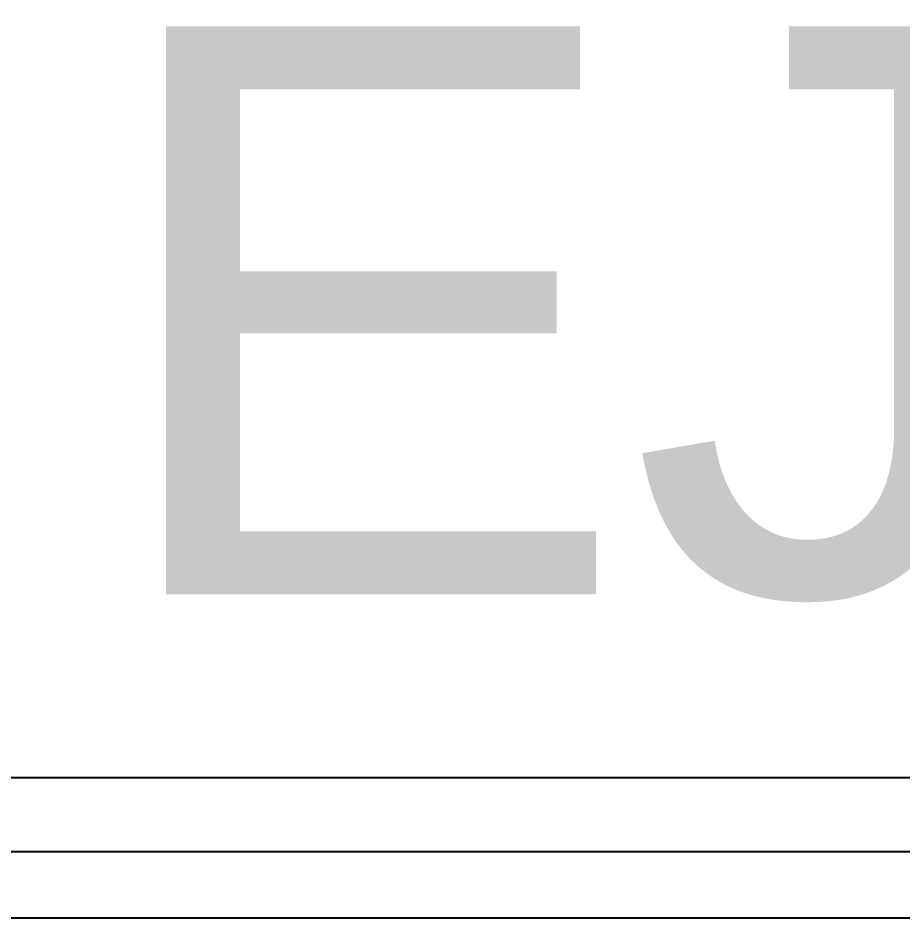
# Model space of a CAD drawing. Header units: millimetres. Extents: x 19442 to 19711, y 4351 to 4752.
# Drawn here: x 19620.1833 to 19620.495, y 4548.5686 to 4548.8857 of the extents above; entities that cross this region are included whole.
import ezdxf
from ezdxf.enums import TextEntityAlignment as Align

# ---------------------------------------------------------------- set-up
doc = ezdxf.new("R2010")
doc.units = ezdxf.units.MM
doc.layers.add('TEXTOS TITULOS @ 0.5', color=3, linetype='Continuous')
doc.styles.add('NOTAS', font='GOTHIC.TTF')
doc.styles.add('SMCtitulos', font='sanss___.ttf')

# ---------------------------------------------------------------- blocks, each defined once
blk = doc.blocks.new('*U14')
at = {"color": 2}
blk.add_line((0.00005, 0.05199), (8.96892, 0.05199), dxfattribs=at)
at = {"color": 250}
blk.add_line((0.00005, -0.00001), (8.96892, -0.00001), dxfattribs=at)
at = {"color": 7}
blk.add_line((0.00005, -0.04694), (8.96892, -0.04694), dxfattribs=at)
at = {"color": 0, "linetype": 'ByBlock', "lineweight": -2, "style": 'NOTAS'}
for tag, p in [('1TITLE', (0.02699, 1.01417)), ('2TITLE', (-0.04308, 0.18121))]:
    blk.add_attdef(tag, p, '', height=0.3, dxfattribs=at)
blk.add_attdef('SCALE', text='', height=0.18, dxfattribs=at).set_placement((-0.04308, -0.14751), align=Align.TOP_LEFT)

msp = doc.modelspace()

# ---------------------------------------------------------------- block references
at = {"layer": 'TEXTOS TITULOS @ 0.5'}
ref = msp.add_blockref('*U14', (19616.41529, 4548.5921), dxfattribs=dict(at, xscale=0.5, yscale=0.5, zscale=0.5))
ref.add_attrib('2TITLE', "ELEVACION ESTRUCTURAL EJE 2'", (19616.39375, 4548.6827), dxfattribs={"layer": '0', "color": 0, "linetype": 'ByBlock', "lineweight": -2, "height": 0.2, "style": 'SMCtitulos'})

doc.saveas('drawing.dxf')
